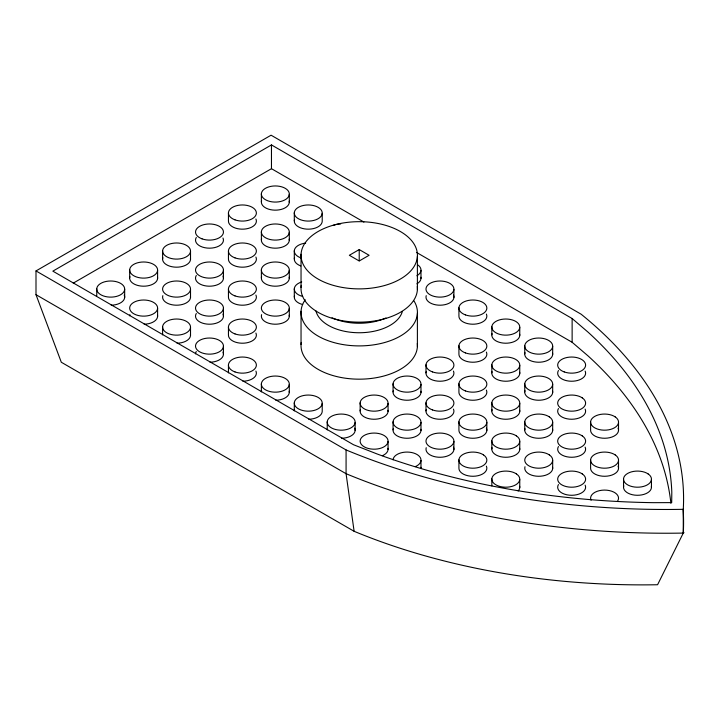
<?xml version="1.0" encoding="UTF-8"?>
<svg xmlns="http://www.w3.org/2000/svg" width="720" height="720" viewBox="0 0 720 720"><rect width="100%" height="100%" fill="white"/><g stroke="black" fill="none" stroke-linecap="round" stroke-linejoin="round"><path stroke-width="1.08" d="M683.1 509.31A549.828 317.439 0 0 1 683.271 533.079L657.576 584.739A493.515 284.931 0 0 1 354.114 531.297L61.308 362.25L36 294.687L36 270.927L271.08 135.198L581.157 314.226A549.828 317.439 0 0 1 683.271 509.319L683.271 533.079L684 532.656M271.467 144.927L52.848 271.143L353.529 444.744L377.1 453.969A536.706 309.861 0 0 0 653.634 502.668L671.697 502.623L671.805 492.174A538.191 310.716 0 0 0 588.06 332.163L572.13 318.519L271.467 144.927L271.467 168.687L73.251 283.131M359.217 249.579L349.344 255.276L359.217 260.982L369.099 255.276L359.217 249.579L359.217 260.793M271.467 168.687L363.906 222.057M416.448 252.396L572.13 342.279L588.06 355.923A538.191 310.716 0 0 1 670.896 503.253M36 270.927L346.077 449.946A548.352 316.584 0 0 0 683.271 509.319M36 294.687L346.077 473.706A548.352 316.584 0 0 0 683.271 533.079M354.114 531.297L346.077 473.706L346.077 449.946M651.456 479.448L651.456 487.521M623.538 478.845L623.538 486.918M618.525 422.424L618.525 430.497M618.525 460.44L618.525 468.513M590.607 421.821L590.607 429.894A13.968 8.064 0 0 0 593.982 435.456L595.458 436.311A13.968 8.064 0 0 0 612 437.022A13.968 8.064 0 0 0 618.066 428.112M590.607 459.837L590.607 467.91A13.968 8.064 0 0 0 593.982 473.472L595.458 474.327A13.968 8.064 0 0 0 612 475.038A13.968 8.064 0 0 0 618.066 466.128M572.13 318.519L572.13 342.279M552.681 346.383A13.968 8.064 0 0 1 531.288 352.917A13.968 8.064 0 0 1 532.197 338.958A13.968 8.064 0 0 1 552.681 346.383L552.681 354.465M552.681 384.408A13.968 8.064 0 0 1 531.288 390.933A13.968 8.064 0 0 1 532.197 376.974A13.968 8.064 0 0 1 552.681 384.408L552.681 392.481M552.681 422.424L552.681 430.497M552.681 460.44L552.681 468.513M524.763 345.78L524.763 353.862M524.763 383.805L524.763 391.878M524.763 421.821L524.763 429.894M519.759 327.375A13.968 8.064 0 0 1 498.366 333.909A13.968 8.064 0 0 1 499.275 319.95A13.968 8.064 0 0 1 519.759 327.375L519.759 335.457M519.759 365.391A13.968 8.064 0 0 1 498.366 371.925A13.968 8.064 0 0 1 499.275 357.966A13.968 8.064 0 0 1 519.759 365.391L519.759 373.473M519.759 403.416A13.968 8.064 0 0 1 498.366 409.941A13.968 8.064 0 0 1 499.275 395.982A13.968 8.064 0 0 1 519.759 403.416L519.759 411.489M519.759 441.432L519.759 449.505M519.759 479.448L519.759 487.521M491.841 326.772L491.841 334.854M491.841 364.788L491.841 372.87M491.841 402.813L491.841 410.886M491.841 440.829L491.841 448.902M491.841 478.845L491.841 485.91M486.837 422.424A13.968 8.064 0 0 1 465.444 428.949A13.968 8.064 0 0 1 466.344 414.99A13.968 8.064 0 0 1 486.837 422.424L486.837 430.497M458.919 307.764L458.919 315.846A13.968 8.064 0 0 0 474.435 324.162A13.968 8.064 0 0 0 486.369 314.064M458.919 345.78L458.919 353.862A13.968 8.064 0 0 0 474.435 362.178A13.968 8.064 0 0 0 486.369 352.08M458.919 383.805L458.919 391.878A13.968 8.064 0 0 0 474.435 400.194A13.968 8.064 0 0 0 486.369 390.096M458.919 421.821L458.919 429.894A13.968 8.064 0 0 0 474.435 438.21A13.968 8.064 0 0 0 486.369 428.112M458.919 459.837L458.919 467.91A13.968 8.064 0 0 0 462.285 473.472L463.761 474.327A13.968 8.064 0 0 0 480.303 475.038A13.968 8.064 0 0 0 486.369 466.128M453.906 289.359A13.968 8.064 0 0 1 432.522 295.893A13.968 8.064 0 0 1 433.422 281.934A13.968 8.064 0 0 1 453.906 289.359L453.906 297.441M453.906 441.432A13.968 8.064 0 0 1 432.522 447.957A13.968 8.064 0 0 1 433.422 433.998A13.968 8.064 0 0 1 453.906 441.432L453.906 449.505M425.997 364.788L425.997 372.87M425.997 402.813L425.997 410.886M420.984 270.351L420.984 278.433M420.984 384.408A13.968 8.064 0 0 1 399.6 390.933A13.968 8.064 0 0 1 400.5 376.974A13.968 8.064 0 0 1 420.984 384.408L420.984 392.481M420.984 422.424A13.968 8.064 0 0 1 399.6 428.949A13.968 8.064 0 0 1 400.5 414.99A13.968 8.064 0 0 1 420.984 422.424L420.984 430.497M420.984 460.44L420.984 468.513A13.968 8.064 0 0 0 420.912 467.307M417.393 256.338A58.203 33.606 0 0 1 328.545 283.833A58.203 33.606 0 0 1 331.713 225.666A58.203 33.606 0 0 1 417.393 256.338L417.393 289.602M417.393 313.362L417.393 346.626M393.066 383.805L393.066 391.878M393.066 421.821L393.066 429.894M388.062 403.416A13.968 8.064 0 0 1 366.669 409.941A13.968 8.064 0 0 1 367.578 395.982A13.968 8.064 0 0 1 388.062 403.416L388.062 411.489M388.062 441.432A13.968 8.064 0 0 1 366.669 447.957A13.968 8.064 0 0 1 367.578 433.998A13.968 8.064 0 0 1 388.062 441.432L388.062 449.505M360.144 402.813L360.144 410.886M355.14 422.424A13.968 8.064 0 0 1 333.747 428.949A13.968 8.064 0 0 1 334.656 414.99A13.968 8.064 0 0 1 355.14 422.424L355.14 430.497M327.222 421.821L327.222 429.894M322.218 213.327A13.968 8.064 0 0 1 300.825 219.852A13.968 8.064 0 0 1 301.734 205.893A13.968 8.064 0 0 1 322.218 213.327L322.218 221.409A13.968 8.064 0 0 1 306.693 229.122A13.968 8.064 0 0 1 294.534 219.609M322.218 403.416A13.968 8.064 0 0 1 300.825 409.941A13.968 8.064 0 0 1 301.734 395.982A13.968 8.064 0 0 1 322.218 403.416L322.218 411.489A13.968 8.064 0 0 1 308.781 419.247M301.041 254.223L301.041 287.487M301.041 311.247L301.041 344.511M294.3 212.724L294.3 220.806M294.3 250.74L294.3 258.822M294.3 288.756L294.3 296.838M294.3 402.813L294.3 410.886A13.968 8.064 0 0 1 294.534 409.689M289.296 194.319A13.968 8.064 0 0 1 267.903 200.844A13.968 8.064 0 0 1 268.803 186.885A13.968 8.064 0 0 1 289.296 194.319L289.296 202.401M289.296 232.335A13.968 8.064 0 0 1 267.903 238.86A13.968 8.064 0 0 1 268.803 224.91A13.968 8.064 0 0 1 289.296 232.335L289.296 240.417M289.296 270.351A13.968 8.064 0 0 1 267.903 276.885A13.968 8.064 0 0 1 268.803 262.926A13.968 8.064 0 0 1 289.296 270.351L289.296 278.433M289.296 308.367A13.968 8.064 0 0 1 267.903 314.901A13.968 8.064 0 0 1 268.803 300.942A13.968 8.064 0 0 1 289.296 308.367L289.296 316.449M289.296 384.408A13.968 8.064 0 0 1 267.903 390.933A13.968 8.064 0 0 1 268.803 376.974A13.968 8.064 0 0 1 289.296 384.408L289.296 392.481M261.378 193.716L261.378 201.798M261.378 231.732L261.378 239.814M261.378 269.748L261.378 277.83M261.378 383.805L261.378 391.878A13.968 8.064 0 0 1 261.612 390.681M228.447 212.724L228.447 220.806A13.968 8.064 0 0 0 243.972 229.122A13.968 8.064 0 0 0 255.906 219.015M228.447 250.74L228.447 258.822A13.968 8.064 0 0 0 243.972 267.138A13.968 8.064 0 0 0 255.906 257.031M228.447 288.756L228.447 296.838A13.968 8.064 0 0 0 243.972 305.154A13.968 8.064 0 0 0 255.906 295.056M228.447 326.772L228.447 334.854A13.968 8.064 0 0 0 243.972 343.17A13.968 8.064 0 0 0 255.906 333.072M228.447 364.788L228.447 372.87M223.443 270.351A13.968 8.064 0 0 1 202.05 276.885A13.968 8.064 0 0 1 202.959 262.926A13.968 8.064 0 0 1 223.443 270.351L223.443 278.433M223.443 308.367A13.968 8.064 0 0 1 202.05 314.901A13.968 8.064 0 0 1 202.959 300.942A13.968 8.064 0 0 1 223.443 308.367L223.443 316.449M223.443 346.383A13.968 8.064 0 0 1 202.05 352.917A13.968 8.064 0 0 1 202.959 338.958A13.968 8.064 0 0 1 223.443 346.383L223.443 354.465M190.521 251.343A13.968 8.064 0 0 1 169.128 257.868A13.968 8.064 0 0 1 170.037 243.918A13.968 8.064 0 0 1 190.521 251.343L190.521 259.425M190.521 289.359A13.968 8.064 0 0 1 169.128 295.893A13.968 8.064 0 0 1 170.037 281.934A13.968 8.064 0 0 1 190.521 289.359L190.521 297.441M190.521 327.375A13.968 8.064 0 0 1 169.128 333.909A13.968 8.064 0 0 1 170.037 319.95A13.968 8.064 0 0 1 190.521 327.375L190.521 335.457M162.603 250.74L162.603 258.822M162.603 326.772L162.603 334.854M157.599 270.351A13.968 8.064 0 0 1 136.206 276.885A13.968 8.064 0 0 1 137.115 262.926A13.968 8.064 0 0 1 157.599 270.351L157.599 278.433M157.599 308.367A13.968 8.064 0 0 1 136.206 314.901A13.968 8.064 0 0 1 137.115 300.942A13.968 8.064 0 0 1 157.599 308.367L157.599 316.449M129.681 269.748L129.681 277.83M124.677 289.359A13.968 8.064 0 0 1 103.284 295.893A13.968 8.064 0 0 1 104.184 281.934A13.968 8.064 0 0 1 124.677 289.359L124.677 297.441M96.759 288.756L96.759 295.83M519.678 334.251A13.968 8.064 0 0 1 505.278 343.215A13.968 8.064 0 0 1 492.075 333.657M552.6 353.259A13.968 8.064 0 0 1 538.2 362.223A13.968 8.064 0 0 1 524.997 352.665M585.135 371.088A13.968 8.064 0 0 1 571.122 381.231A13.968 8.064 0 0 1 558.459 370.512M585.135 409.104A13.968 8.064 0 0 1 579.078 418.014A13.968 8.064 0 0 1 562.536 417.303L561.06 416.448A13.968 8.064 0 0 1 558.459 408.528M519.678 372.267A13.968 8.064 0 0 1 505.278 381.231A13.968 8.064 0 0 1 492.075 371.673M453.447 371.088A13.968 8.064 0 0 1 447.381 379.998A13.968 8.064 0 0 1 430.839 379.287L429.363 378.432A13.968 8.064 0 0 1 426.231 371.673M552.6 429.291A13.968 8.064 0 0 1 545.247 437.328A13.968 8.064 0 0 1 529.614 436.311L528.138 435.456A13.968 8.064 0 0 1 524.997 428.697M420.912 391.275A13.968 8.064 0 0 1 406.503 400.239A13.968 8.064 0 0 1 393.3 390.681M519.678 448.299A13.968 8.064 0 0 1 512.325 456.336A13.968 8.064 0 0 1 496.692 455.319L495.207 454.464A13.968 8.064 0 0 1 492.075 447.705M453.447 409.104A13.968 8.064 0 0 1 440.478 419.247A13.968 8.064 0 0 1 426.231 409.689M387.981 410.283A13.968 8.064 0 0 1 373.581 419.247A13.968 8.064 0 0 1 360.378 409.689M420.912 429.291A13.968 8.064 0 0 1 406.503 438.255A13.968 8.064 0 0 1 393.3 428.697M354.672 428.112A13.968 8.064 0 0 1 341.703 438.255M387.981 448.299A13.968 8.064 0 0 1 382.401 455.697M453.447 447.12A13.968 8.064 0 0 1 440.478 457.263A13.968 8.064 0 0 1 426.231 447.705M393.066 459.837A13.968 8.064 0 0 1 413.559 453.006A13.968 8.064 0 0 1 415.323 466.623M552.6 467.307A13.968 8.064 0 0 1 545.247 475.344A13.968 8.064 0 0 1 529.614 474.327L528.138 473.472A13.968 8.064 0 0 1 524.997 466.713M585.135 447.12A13.968 8.064 0 0 1 579.078 456.03A13.968 8.064 0 0 1 562.536 455.319L561.06 454.464A13.968 8.064 0 0 1 558.459 446.544M519.678 486.315A13.968 8.064 0 0 1 518.148 490.995M585.135 485.136A13.968 8.064 0 0 1 579.078 494.055A13.968 8.064 0 0 1 562.536 493.335L561.06 492.48A13.968 8.064 0 0 1 558.459 484.56M651.375 486.315A13.968 8.064 0 0 1 644.022 494.352A13.968 8.064 0 0 1 628.38 493.335L626.904 492.48A13.968 8.064 0 0 1 623.772 485.721M617.751 500.814A13.968 8.064 0 0 0 615.159 492.894L613.683 492.039A13.968 8.064 0 0 0 597.141 491.319A13.968 8.064 0 0 0 591.075 500.238M190.44 258.219A13.968 8.064 0 0 1 176.04 267.183A13.968 8.064 0 0 1 162.837 257.625M190.44 334.251A13.968 8.064 0 0 1 177.084 343.215M300.825 265.95A13.968 8.064 0 0 1 294.534 257.625M300.825 257.868A13.968 8.064 0 0 1 294.534 249.543A13.968 8.064 0 0 1 305.658 243.117M157.518 277.227A13.968 8.064 0 0 1 143.118 286.191A13.968 8.064 0 0 1 129.915 276.633M222.975 238.023A13.968 8.064 0 0 1 216.918 246.942A13.968 8.064 0 0 1 200.376 246.231L198.9 245.376A13.968 8.064 0 0 1 196.299 237.447M289.215 201.195A13.968 8.064 0 0 1 274.815 210.159A13.968 8.064 0 0 1 261.612 200.601M157.518 315.243A13.968 8.064 0 0 1 144.162 324.207M129.681 315.846A13.968 8.064 0 0 1 129.915 314.649M289.215 277.227A13.968 8.064 0 0 1 274.815 286.191A13.968 8.064 0 0 1 261.612 276.633M222.975 314.064A13.968 8.064 0 0 1 208.962 324.207A13.968 8.064 0 0 1 196.299 313.488M124.209 295.056A13.968 8.064 0 0 1 111.24 305.199M289.215 239.211A13.968 8.064 0 0 1 274.815 248.175A13.968 8.064 0 0 1 261.612 238.617M332.883 225.549A13.968 8.064 0 0 1 340.659 223.974M190.44 296.235A13.968 8.064 0 0 1 176.04 305.199A13.968 8.064 0 0 1 162.837 295.641M222.975 352.08A13.968 8.064 0 0 1 210.006 362.223M195.525 353.862A13.968 8.064 0 0 1 196.299 351.504M289.215 315.243A13.968 8.064 0 0 1 274.815 324.207A13.968 8.064 0 0 1 261.612 314.649M302.67 296.451A13.968 8.064 0 0 1 294.3 289.359A13.968 8.064 0 0 1 301.734 281.934M302.67 304.533A13.968 8.064 0 0 1 294.534 295.641M289.215 391.275A13.968 8.064 0 0 1 275.859 400.239M255.906 371.088A13.968 8.064 0 0 1 242.928 381.231M420.912 277.227A13.968 8.064 0 0 1 416.907 283.833M453.447 295.056A13.968 8.064 0 0 1 440.478 305.199A13.968 8.064 0 0 1 426.231 295.641M417.618 264.789A13.968 8.064 0 0 1 416.907 275.751M552.6 391.275A13.968 8.064 0 0 1 538.2 400.239A13.968 8.064 0 0 1 524.997 390.681M417.303 343.458A58.203 33.606 0 0 1 358.308 379.17A58.203 33.606 0 0 1 301.275 342.405M519.678 410.283A13.968 8.064 0 0 1 505.278 419.247A13.968 8.064 0 0 1 492.075 409.689M222.975 276.048A13.968 8.064 0 0 1 208.962 286.191A13.968 8.064 0 0 1 196.299 275.463M417.303 286.434A58.203 33.606 0 0 1 358.308 322.146A58.203 33.606 0 0 1 301.275 285.381M385.974 317.961A43.65 25.2 0 0 1 332.028 317.763M402.327 311.499A43.65 25.2 0 0 1 358.758 332.748A43.65 25.2 0 0 1 315.972 310.968M413.982 300.924A58.203 33.606 0 0 1 358.119 345.897A58.203 33.606 0 0 1 305.244 299.736M582.237 397.854L580.761 396.999A13.968 8.064 0 0 0 561.771 397.404A13.968 8.064 0 0 0 561.06 408.375L562.536 409.221A13.968 8.064 0 0 0 581.526 408.816A13.968 8.064 0 0 0 582.237 397.854M615.159 416.862L613.683 416.007A13.968 8.064 0 0 0 594.693 416.412A13.968 8.064 0 0 0 593.982 427.383L595.458 428.229A13.968 8.064 0 0 0 614.448 427.824A13.968 8.064 0 0 0 615.159 416.862M549.306 416.862L547.83 416.007A13.968 8.064 0 0 0 528.849 416.412A13.968 8.064 0 0 0 528.138 427.383L529.614 428.229A13.968 8.064 0 0 0 548.604 427.824A13.968 8.064 0 0 0 549.306 416.862M582.237 435.87L580.761 435.015A13.968 8.064 0 0 0 561.771 435.42A13.968 8.064 0 0 0 561.06 446.391L562.536 447.237A13.968 8.064 0 0 0 581.526 446.832A13.968 8.064 0 0 0 582.237 435.87M615.159 454.878L613.683 454.023A13.968 8.064 0 0 0 594.693 454.437A13.968 8.064 0 0 0 593.982 465.399L595.458 466.245A13.968 8.064 0 0 0 614.448 465.84A13.968 8.064 0 0 0 615.159 454.878M648.081 473.886L646.605 473.031A13.968 8.064 0 0 0 627.615 473.445A13.968 8.064 0 0 0 626.904 484.407L628.38 485.253A13.968 8.064 0 0 0 647.37 484.848A13.968 8.064 0 0 0 648.081 473.886M516.384 435.87L514.908 435.015A13.968 8.064 0 0 0 495.918 435.42A13.968 8.064 0 0 0 495.207 446.391L496.692 447.237A13.968 8.064 0 0 0 515.673 446.832A13.968 8.064 0 0 0 516.384 435.87M549.306 454.878L547.83 454.023A13.968 8.064 0 0 0 528.849 454.437A13.968 8.064 0 0 0 528.138 465.399L529.614 466.245A13.968 8.064 0 0 0 548.604 465.84A13.968 8.064 0 0 0 549.306 454.878M582.237 473.886L580.761 473.031A13.968 8.064 0 0 0 561.771 473.445A13.968 8.064 0 0 0 561.06 484.407L562.536 485.253A13.968 8.064 0 0 0 581.526 484.848A13.968 8.064 0 0 0 582.237 473.886M483.462 454.878L481.986 454.023A13.968 8.064 0 0 0 462.996 454.437A13.968 8.064 0 0 0 462.285 465.399L463.761 466.245A13.968 8.064 0 0 0 482.751 465.84A13.968 8.064 0 0 0 483.462 454.878M516.384 473.886L514.908 473.031A13.968 8.064 0 0 0 495.918 473.445A13.968 8.064 0 0 0 495.207 484.407L496.692 485.253A13.968 8.064 0 0 0 515.673 484.848A13.968 8.064 0 0 0 516.384 473.886M465.444 352.917A13.968 8.064 0 0 0 486.837 346.383A13.968 8.064 0 0 0 466.344 338.958A13.968 8.064 0 0 0 465.444 352.917M432.522 371.925A13.968 8.064 0 0 0 453.906 365.391A13.968 8.064 0 0 0 433.422 357.966A13.968 8.064 0 0 0 432.522 371.925M564.219 371.925A13.968 8.064 0 0 0 585.603 365.391A13.968 8.064 0 0 0 565.119 357.966A13.968 8.064 0 0 0 564.219 371.925M465.444 390.933A13.968 8.064 0 0 0 486.837 384.408A13.968 8.064 0 0 0 466.344 376.974A13.968 8.064 0 0 0 465.444 390.933M432.522 409.941A13.968 8.064 0 0 0 453.906 403.416A13.968 8.064 0 0 0 433.422 395.982A13.968 8.064 0 0 0 432.522 409.941M234.981 257.868A13.968 8.064 0 0 0 256.365 251.343A13.968 8.064 0 0 0 235.881 243.918A13.968 8.064 0 0 0 234.981 257.868M202.05 238.86A13.968 8.064 0 0 0 223.443 232.335A13.968 8.064 0 0 0 202.959 224.91A13.968 8.064 0 0 0 202.05 238.86M234.981 295.893A13.968 8.064 0 0 0 256.365 289.359A13.968 8.064 0 0 0 235.881 281.934A13.968 8.064 0 0 0 234.981 295.893M234.981 219.852A13.968 8.064 0 0 0 256.365 213.327A13.968 8.064 0 0 0 235.881 205.893A13.968 8.064 0 0 0 234.981 219.852M234.981 333.909A13.968 8.064 0 0 0 256.365 327.375A13.968 8.064 0 0 0 235.881 319.95A13.968 8.064 0 0 0 234.981 333.909M234.981 371.925A13.968 8.064 0 0 0 256.365 365.391A13.968 8.064 0 0 0 235.881 357.966A13.968 8.064 0 0 0 234.981 371.925M465.444 314.901A13.968 8.064 0 0 0 486.837 308.367A13.968 8.064 0 0 0 466.344 300.942A13.968 8.064 0 0 0 465.444 314.901"/></g></svg>
